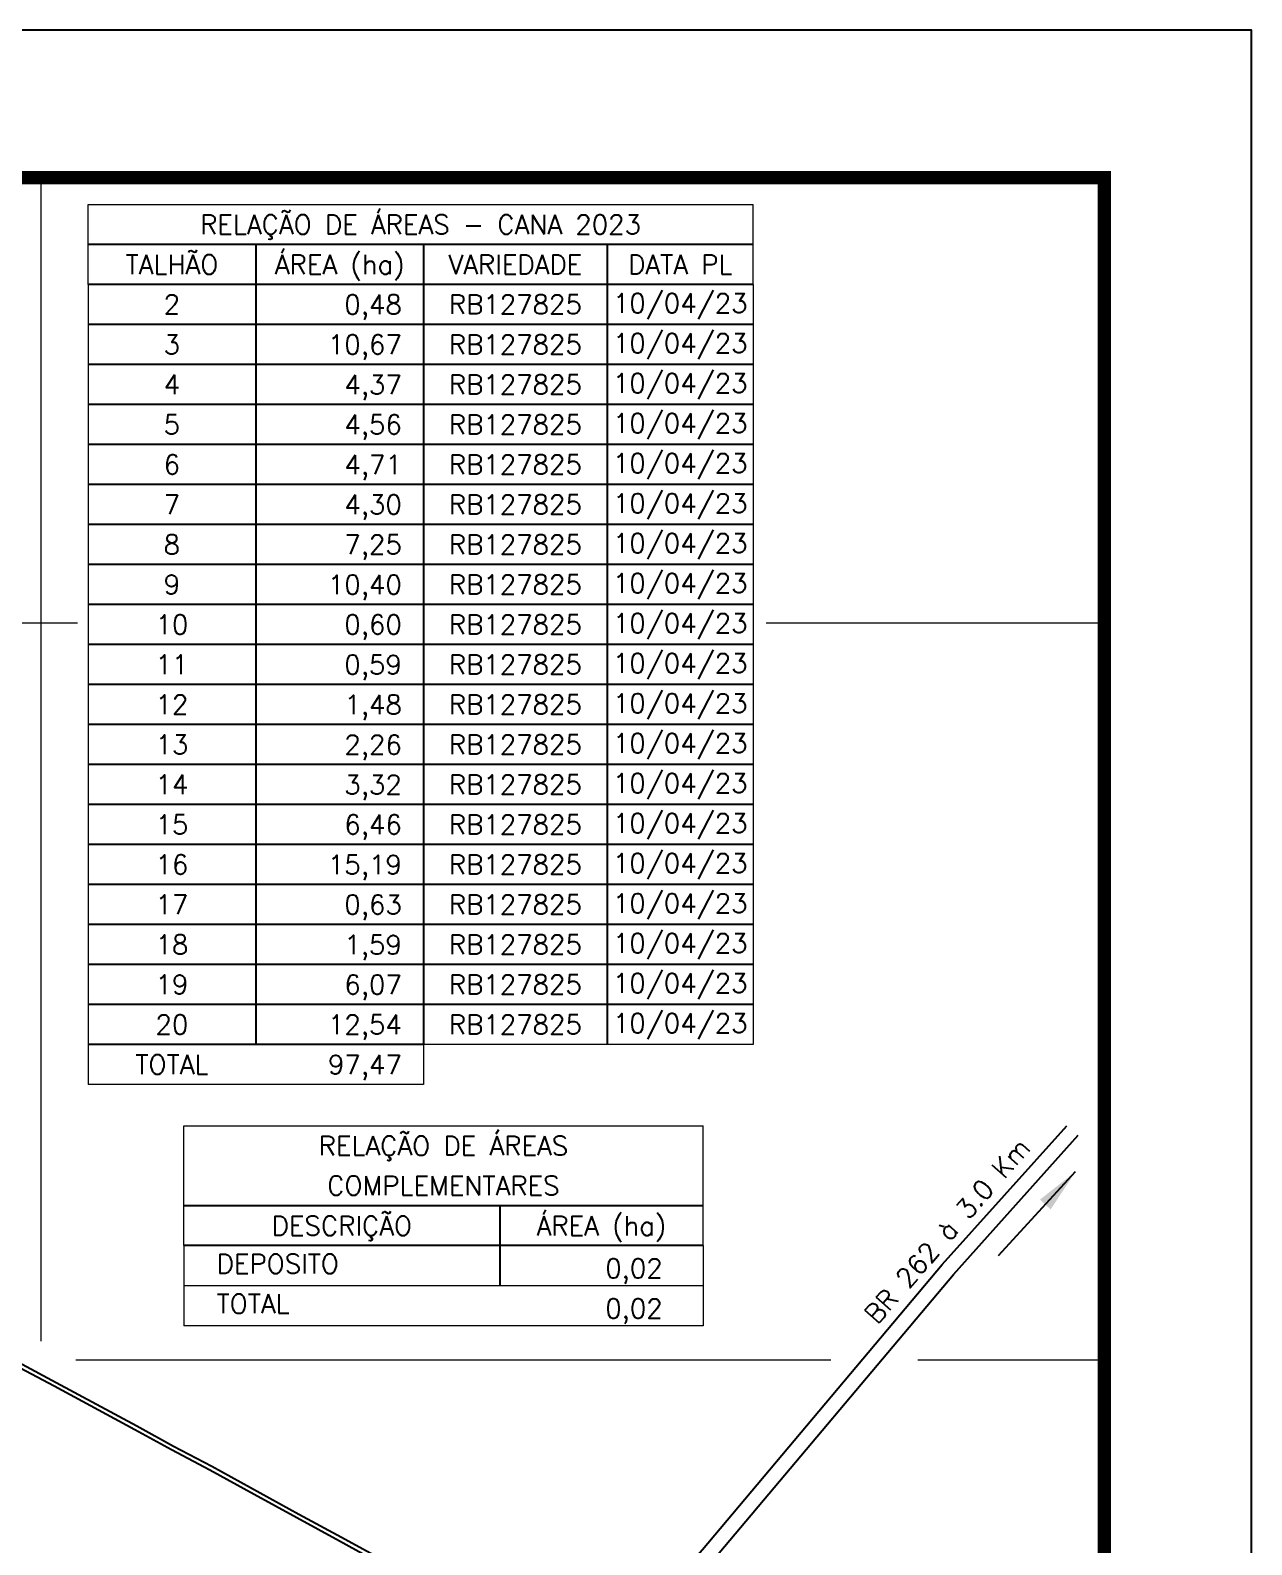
# Model space of a CAD drawing. Extents: x 725222 to 727322, y 7821032 to 7824002.
# Drawn here: x 726493 to 727322, y 7822974 to 7824002 of the extents above; entities that cross this region are included whole.
import ezdxf
from ezdxf.enums import TextEntityAlignment as Align

# ---------------------------------------------------------------- set-up
doc = ezdxf.new("R2010")
doc.units = 0
doc.header["$MEASUREMENT"] = 0
doc.linetypes.add('CONTINUO', pattern=[0])
doc.linetypes.add('LIN0', pattern=[0])
for name, color, linetype, lineweight in [('0114001243', 1, 'Continuous', 25), ('MALHA', 8, 'Continuous', 9), ('TEXTO_DIVERSOS', 7, 'Continuous', 5)]:
    doc.layers.add(name, color=color, linetype=linetype, lineweight=lineweight)
for name, color, linetype in [('0114001243020', 5, 'Continuous'), ('ESTRADA', 1, 'Continuous'), ('MARGEM', 7, 'CONTINUO'), ('QUADRO_DE_AREAS_CANA_2023', 7, 'Continuous'), ('QUADRO_DE_AREAS_COMPLEMENTARES', 7, 'Continuous')]:
    doc.layers.add(name, color=color, linetype=linetype)
doc.styles.add('Simplex', font='simplex.shx')
doc.dimstyles.new('ISO-25', dxfattribs={"dimtxt": 2.5, "dimasz": 2.5, "dimexe": 1.25, "dimexo": 0.625, "dimtad": 1, "dimtxsty": 'Standard', "dimcen": 2.5, "dimadec": 0, "dimazin": 0, "dimtfac": 1, "dimtmove": 0, "dimatfit": 3, "dimfxl": 0, "dimarcsym": 0})

msp = doc.modelspace()

# ---------------------------------------------------------------- linework, layer by layer
at = {"layer": '0114001243'}
msp.add_lwpolyline([(726752.9, 7822952.6), (726704.1, 7822979.3), (726675.1, 7822995.1), (726616, 7823027.5), (726590, 7823041.2), (726565.2, 7823054.9), (726510.4, 7823084.4), (726487.3, 7823096.8), (726478, 7823101.5), (726471.5, 7823105.9), (726456.5, 7823114.1), (726441.3, 7823123.2), (726416.8, 7823129.6), (726412.6, 7823121.6), (726409.8, 7823116.4), (726408, 7823111.9), (726405.8, 7823107.2), (726402.9, 7823090.9), (726395.1, 7823069), (726388.6, 7823051.3), (726381.1, 7823032.5), (726366.5, 7823000.9), (726362.5, 7822990.5), (726355.2, 7822970)], dxfattribs=at)
at = {"layer": '0114001243020'}
msp.add_lwpolyline([(726729.4, 7822962.3), (726702.8, 7822976.9), (726673.8, 7822992.7), (726644.9, 7823008.5), (726614.7, 7823025.1), (726588.7, 7823038.8), (726563.9, 7823052.5), (726509.2, 7823082), (726486.1, 7823094.3)], dxfattribs=at)
at = {"layer": 'ESTRADA', "linetype": 'Continuous'}
for points in [[(726875.9, 7822887.8), (726949.1, 7822971.2), (727111.7, 7823164.5), (727196.1, 7823258.8)], [(726879.4, 7822876.4), (726956.8, 7822964.7), (727119.4, 7823157.9), (727203.9, 7823252.3)]]:
    msp.add_lwpolyline(points, dxfattribs=at)
at = {"layer": 'MALHA', "linetype": 'ByBlock'}
for points in [[(726500, 7823902), (726500, 7823112.7)], [(725751, 7823600), (726524.9, 7823600)], [(726992.1, 7823600), (727221.6, 7823600)], [(726523.7, 7823100), (727036, 7823100)], [(727095.1, 7823100), (727221.6, 7823100)]]:
    msp.add_lwpolyline(points, dxfattribs=at)
at = {"layer": 'MARGEM', "color": 174, "linetype": 'LIN0', "flags": 128}
msp.add_lwpolyline([(727321.6, 7821032), (727321.6, 7824002), (725221.6, 7824002), (725221.6, 7821032)], close=True, dxfattribs=at)
at = {"layer": 'MARGEM', "color": 174, "linetype": 'LIN0', "const_width": 9.09, "flags": 128}
msp.add_lwpolyline([(727221.6, 7821366.4), (727221.6, 7823902), (725321.6, 7823902), (725321.6, 7821366.4)], close=True, dxfattribs=at)
at = {"layer": 'QUADRO_DE_AREAS_CANA_2023', "color": 174, "linetype": 'ByBlock', "lineweight": 0}
for p, q in [((726532.1, 7823829.5), (726532.1, 7823883.8)), ((726532.1, 7823883.8), (726983.4, 7823883.8)), ((726983.4, 7823829.5), (726983.4, 7823883.8)), ((726532.1, 7823829.5), (726532.1, 7823503.8)), ((726983.4, 7823829.5), (726983.4, 7823503.8)), ((726532.1, 7823503.8), (726532.1, 7823286.7)), ((726983.4, 7823503.8), (726983.4, 7823313.9)), ((726759.8, 7823313.9), (726759.8, 7823286.7)), ((726983.4, 7823313.9), (726759.8, 7823313.9)), ((726759.8, 7823286.7), (726532.1, 7823286.7))]:
    msp.add_line(p, q, dxfattribs=at)
at = {"layer": 'QUADRO_DE_AREAS_CANA_2023', "linetype": 'Continuous'}
for p, q in [((726983.4, 7823856.7), (726532.1, 7823856.7)), ((726645.9, 7823856.7), (726645.9, 7823503.8)), ((726759.8, 7823856.7), (726759.8, 7823503.8)), ((726884.3, 7823856.7), (726884.3, 7823503.8)), ((726983.4, 7823829.5), (726532.1, 7823829.5)), ((726983.4, 7823802.4), (726532.1, 7823802.4)), ((726983.4, 7823775.3), (726532.1, 7823775.3)), ((726983.4, 7823748.1), (726532.1, 7823748.1)), ((726983.4, 7823721), (726532.1, 7823721)), ((726983.4, 7823693.8), (726532.1, 7823693.8)), ((726983.4, 7823666.7), (726532.1, 7823666.7)), ((726759.8, 7823639.6), (726532.1, 7823639.6)), ((726983.4, 7823639.6), (726759.8, 7823639.6)), ((726983.4, 7823612.4), (726532.1, 7823612.4)), ((726983.4, 7823585.3), (726532.1, 7823585.3)), ((726983.4, 7823558.1), (726532.1, 7823558.1)), ((726983.4, 7823531), (726532.1, 7823531)), ((726983.4, 7823503.8), (726532.1, 7823503.8)), ((726645.9, 7823503.8), (726645.9, 7823313.9)), ((726759.8, 7823503.8), (726759.8, 7823313.9)), ((726884.3, 7823503.8), (726884.3, 7823313.9)), ((726983.4, 7823476.7), (726532.1, 7823476.7)), ((726983.4, 7823449.6), (726532.1, 7823449.6)), ((726983.4, 7823422.4), (726532.1, 7823422.4)), ((726983.4, 7823395.3), (726532.1, 7823395.3)), ((726983.4, 7823368.1), (726532.1, 7823368.1)), ((726983.4, 7823341), (726532.1, 7823341)), ((726759.8, 7823313.9), (726532.1, 7823313.9))]:
    msp.add_line(p, q, dxfattribs=at)
at = {"layer": 'QUADRO_DE_AREAS_COMPLEMENTARES', "color": 174, "linetype": 'ByBlock', "lineweight": 0}
for p, q in [((726597.1, 7823177.4), (726597.1, 7823258.8)), ((726597.1, 7823258.8), (726949.4, 7823258.8)), ((726949.4, 7823177.4), (726949.4, 7823258.8)), ((726597.1, 7823177.4), (726597.1, 7823150.2)), ((726949.4, 7823177.4), (726949.4, 7823150.2)), ((726597.1, 7823150.2), (726597.1, 7823123.1)), ((726949.4, 7823150.2), (726597.1, 7823150.2)), ((726949.4, 7823150.2), (726949.4, 7823123.1)), ((726949.4, 7823123.1), (726597.1, 7823123.1))]:
    msp.add_line(p, q, dxfattribs=at)
at = {"layer": 'QUADRO_DE_AREAS_COMPLEMENTARES', "linetype": 'Continuous'}
for p, q in [((726949.4, 7823204.5), (726597.1, 7823204.5)), ((726811.5, 7823204.5), (726811.5, 7823150.2)), ((726949.4, 7823177.4), (726597.1, 7823177.4))]:
    msp.add_line(p, q, dxfattribs=at)

# ---------------------------------------------------------------- texts
at = {"layer": 'QUADRO_DE_AREAS_CANA_2023', "linetype": 'Continuous', "style": 'Simplex'}
for s, p in [('RELAÇÃO DE ÁREAS - CANA 2023', (726757.7, 7823870.2)), ('TALHÃO', (726589, 7823843.1)), ('ÁREA (ha)', (726702.8, 7823843.1)), ('VARIEDADE', (726822, 7823843.1)), ('DATA PL', (726933.9, 7823843.1)), ('10/04/23', (726933.9, 7823816.8)), ('2', (726589, 7823816)), ('RB127825', (726822, 7823816)), ('3', (726589, 7823788.8)), ('RB127825', (726822, 7823788.8)), ('10/04/23', (726933.9, 7823789.7)), ('4', (726589, 7823761.7)), ('RB127825', (726822, 7823761.7)), ('10/04/23', (726933.9, 7823762.6)), ('10/04/23', (726933.9, 7823735.4)), ('5', (726589, 7823734.5)), ('RB127825', (726822, 7823734.5)), ('6', (726589, 7823707.4)), ('RB127825', (726822, 7823707.4)), ('10/04/23', (726933.9, 7823708.3)), ('7', (726589, 7823680.3)), ('RB127825', (726822, 7823680.3)), ('10/04/23', (726933.9, 7823681.1)), ('10/04/23', (726933.9, 7823654)), ('8', (726589, 7823653.1)), ('RB127825', (726822, 7823653.1)), ('9', (726589, 7823626)), ('RB127825', (726822, 7823626)), ('10/04/23', (726933.9, 7823626.9)), ('10', (726589, 7823598.8)), ('RB127825', (726822, 7823598.8)), ('10/04/23', (726933.9, 7823599.7)), ('10/04/23', (726933.9, 7823572.6)), ('11', (726589, 7823571.7)), ('RB127825', (726822, 7823571.7)), ('12', (726589, 7823544.6)), ('RB127825', (726822, 7823544.6)), ('10/04/23', (726933.9, 7823545.4)), ('13', (726589, 7823517.4)), ('RB127825', (726822, 7823517.4)), ('10/04/23', (726933.9, 7823518.3)), ('10/04/23', (726933.9, 7823491.2)), ('14', (726589, 7823490.3)), ('RB127825', (726822, 7823490.3)), ('15', (726589, 7823463.1)), ('RB127825', (726822, 7823463.1)), ('10/04/23', (726933.9, 7823464)), ('10/04/23', (726933.9, 7823436.9)), ('16', (726589, 7823436)), ('RB127825', (726822, 7823436)), ('17', (726589, 7823408.9)), ('RB127825', (726822, 7823408.9)), ('10/04/23', (726933.9, 7823409.7)), ('18', (726589, 7823381.7)), ('RB127825', (726822, 7823381.7)), ('10/04/23', (726933.9, 7823382.6)), ('10/04/23', (726933.9, 7823355.5)), ('19', (726589, 7823354.6)), ('RB127825', (726822, 7823354.6)), ('20', (726589, 7823327.4)), ('RB127825', (726822, 7823327.4)), ('10/04/23', (726933.9, 7823328.3)), ('TOTAL', (726589, 7823300.3))]:
    msp.add_text(s, height=13, dxfattribs=at).set_placement(p, align=Align.MIDDLE_CENTER)
for s, p in [('0,48', (726745, 7823809.4)), ('10,67', (726745, 7823782.3)), ('4,37', (726745, 7823755.1)), ('4,56', (726745, 7823728)), ('4,71', (726745, 7823700.8)), ('4,30', (726745, 7823673.7)), ('7,25', (726745, 7823646.6)), ('10,40', (726745, 7823619.4)), ('0,60', (726745, 7823592.3)), ('0,59', (726745, 7823565.1)), ('1,48', (726745, 7823538)), ('2,26', (726745, 7823510.8)), ('3,32', (726745, 7823483.7)), ('6,46', (726745, 7823456.6)), ('15,19', (726745, 7823429.4)), ('0,63', (726745, 7823402.3)), ('1,59', (726745, 7823375.1)), ('6,07', (726745, 7823348)), ('12,54', (726745, 7823320.9)), ('97,47', (726745, 7823293.7))]:
    msp.add_text(s, height=13, dxfattribs=at).set_placement(p, align=Align.RIGHT)
at = {"layer": 'QUADRO_DE_AREAS_COMPLEMENTARES', "linetype": 'Continuous', "style": 'Simplex'}
for s, p in [('RELAÇÃO DE ÁREAS', (726773.2, 7823245.2)), ('COMPLEMENTARES', (726773.2, 7823218.1)), ('DESCRIÇÃO', (726704.3, 7823190.9)), ('ÁREA (ha)', (726880.4, 7823190.9))]:
    msp.add_text(s, height=13, dxfattribs=at).set_placement(p, align=Align.MIDDLE_CENTER)
for s, p in [('DEPOSITO', (726619.3, 7823165.1)), ('TOTAL', (726619.3, 7823138))]:
    msp.add_text(s, height=13, dxfattribs=at).set_placement(p, align=Align.MIDDLE_LEFT)
for p in [(726922, 7823155.5), (726922, 7823128.3)]:
    msp.add_text('0,02', height=13, dxfattribs=at).set_placement(p, align=Align.RIGHT)
at = {"layer": 'TEXTO_DIVERSOS', "linetype": 'Continuous', "style": 'Simplex'}
msp.add_text('BR 262 à 3.0 Km', height=13, rotation=48.8562, dxfattribs=at).set_placement((727067.5, 7823123.3))

# ---------------------------------------------------------------- leaders
msp.add_leader([(727201.9, 7823227.4), (727149.5, 7823170.4)], dimstyle='ISO-25', override={"dimasz": 30, "dimzin": 0})

doc.saveas('drawing.dxf')
